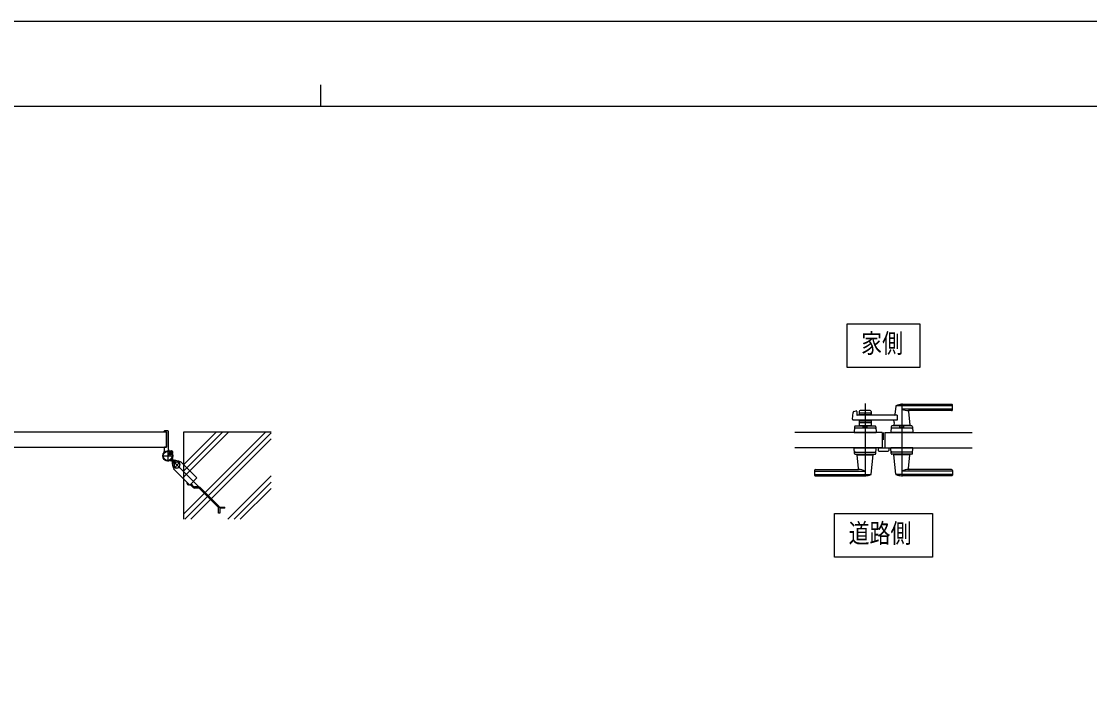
# Model space of a CAD drawing. Units: millimetres, scale not verified. Extents: x -4205 to 4205, y -2970 to 2970.
# Drawn here: x -690 to 1757, y 1454 to 2970 of the extents above; entities that cross this region are included whole.
import ezdxf
from ezdxf.enums import TextEntityAlignment as Align

# ---------------------------------------------------------------- set-up
doc = ezdxf.new("R2010")
doc.units = ezdxf.units.MM
doc.header["$LTSCALE"] = 12
for name, color, linetype in [('0-2_USER1', 3, 'Continuous'), ('0-3_YKK_12', 2, 'Continuous'), ('0-4_YKK_A1', 4, 'Continuous'), ('0-6_YKK_ZWAK', 7, 'Continuous')]:
    doc.layers.add(name, color=color, linetype=linetype)
doc.styles.add('ＭＳ ゴシック', font='')
doc.styles.get('ＭＳ ゴシック').set_extended_font_data('MS Gothic')

msp = doc.modelspace()

# ---------------------------------------------------------------- linework, layer by layer
at = {"layer": '0-2_USER1'}
for points in [[(1201.82, 2177.75), (1201.82, 2277.75), (1368.22, 2277.75), (1368.22, 2177.75)], [(1173.02, 1742.75), (1173.02, 1842.75), (1397.02, 1842.75), (1397.02, 1742.75)]]:
    msp.add_lwpolyline(points, close=True, dxfattribs=at)
at = {"layer": '0-3_YKK_12'}
msp.add_line((1285.02, 2011.66), (1285.02, 2028.66), dxfattribs=at)
at = {"layer": '0-4_YKK_A1'}
for p, q in [((1243.02, 2094.66), (1243.02, 1927.66)), ((1312.97, 2089.05), (1311.27, 2069.98)), ((1442.02, 2089.65), (1313.23, 2089.65)), ((1327.02, 2094.66), (1327.02, 1927.66)), ((1442.02, 2092.66), (1327.02, 2092.66)), ((1442.02, 2081.99), (1327.02, 2081.99)), ((1443.02, 2080.66), (1443.02, 2091.66)), ((1214.19, 2059.32), (1215.41, 2074.73)), ((1216.92, 2076.51), (1222.34, 2077.87)), ((1223.58, 2076.95), (1223.97, 2069.11)), ((1316.58, 2068.16), (1224.97, 2068.16)), ((1229.52, 2076.66), (1229.52, 2068.16)), ((1229.52, 2073.66), (1256.52, 2073.66)), ((1229.52, 2057.16), (1229.52, 2043.66)), ((1254.52, 2078.66), (1231.52, 2078.66)), ((1231.52, 2069.66), (1240.61, 2069.66)), ((1242.67, 2071.31), (1241.31, 2069.95)), ((1243.38, 2071.31), (1244.73, 2069.95)), ((1245.44, 2069.66), (1254.52, 2069.66)), ((1256.52, 2076.66), (1256.52, 2068.16)), ((1256.52, 2057.16), (1256.52, 2043.66)), ((1441.02, 2078.66), (1342, 2078.66)), ((1342.19, 2076.47), (1344.99, 2044.98)), ((-354.98, 2032.5), (-361.98, 2032.5)), ((1218.46, 2041.73), (1218.02, 2028.66)), ((1265.75, 2038.66), (1220.29, 2038.66)), ((1220.45, 2043.66), (1265.59, 2043.66)), ((1229.52, 2051.66), (1256.52, 2051.66)), ((1256.52, 2043.66), (1229.52, 2043.66)), ((1231.52, 2055.66), (1240.61, 2055.66)), ((1242.67, 2054.02), (1241.31, 2055.37)), ((1243.38, 2054.02), (1244.73, 2055.37)), ((1245.44, 2055.66), (1254.52, 2055.66)), ((1247.52, 2040.86), (1247.52, 2043.66)), ((1267.58, 2041.73), (1268.02, 2028.66)), ((1302.46, 2041.73), (1302.02, 2028.66)), ((1349.75, 2038.66), (1304.29, 2038.66)), ((1349.59, 2043.66), (1304.45, 2043.66)), ((1345.02, 2044.65), (1309.02, 2044.65)), ((1309.02, 2043.66), (1309.02, 2044.65)), ((1309.65, 2051.71), (1309.05, 2044.98)), ((1344.69, 2044.65), (1309.35, 2044.65)), ((1312.02, 2044.65), (1309.85, 2044.65)), ((1322.52, 2040.86), (1322.52, 2043.66)), ((1344.69, 2044.65), (1342.02, 2044.65)), ((1345.02, 2043.66), (1345.02, 2044.65)), ((1351.58, 2041.73), (1352.02, 2028.66)), ((-362.98, 2030.8), (-362.98, 2031.5)), ((-358.28, 2030.3), (-362.48, 2030.3)), ((-357.98, 1995), (-357.98, 2030)), ((-352.98, 1989.94), (-352.98, 2030.5)), ((-243.24, 2030), (-317.98, 1955.25)), ((-229.09, 2030), (-317.98, 1941.11)), ((-214.95, 2030), (-317.98, 1926.97)), ((-130.1, 2030), (-317.98, 1842.12)), ((-117.98, 2027.98), (-315.96, 1830)), ((-117.98, 2013.83), (-301.81, 1830)), ((1282.02, 2028.66), (1082.02, 2028.66)), ((1218.02, 2028.66), (1268.02, 2028.66)), ((1288.02, 2028.66), (1488.02, 2028.66)), ((1352.02, 2028.66), (1302.02, 2028.66)), ((-362.98, 1994.2), (-362.98, 1985.16)), ((-358.28, 1994.7), (-362.48, 1994.7)), ((-354.98, 1988), (-354.98, 1962)), ((-343.43, 1986.55), (-353.49, 1976.49)), ((-352.51, 1980.3), (-349.09, 1983.71)), ((-352.04, 1979.84), (-348.56, 1983.32)), ((-348.56, 1983.32), (-347.8, 1984.08)), ((1218.46, 1980.6), (1218.02, 1993.66)), ((1218.02, 1993.66), (1268.02, 1993.66)), ((1220.29, 1983.66), (1265.75, 1983.66)), ((1267.58, 1980.6), (1268.02, 1993.66)), ((1273.02, 1993.66), (1273.02, 1987.16)), ((1273.02, 1993.66), (1297.02, 1993.66)), ((1274.02, 1986.16), (1296.02, 1986.16)), ((1297.02, 1993.66), (1297.02, 1987.16)), ((1302.46, 1980.6), (1302.02, 1993.66)), ((1352.02, 1993.66), (1302.02, 1993.66)), ((1349.75, 1983.66), (1304.29, 1983.66)), ((1351.58, 1980.6), (1352.02, 1993.66)), ((-367.98, 1975), (-341.98, 1975)), ((-349.68, 1977.47), (-352.51, 1980.3)), ((-350.14, 1977.94), (-346.66, 1981.42)), ((-346.27, 1980.89), (-349.68, 1977.47)), ((-345.16, 1962.35), (-348.39, 1965.58)), ((-343.57, 1963.59), (-348.23, 1968.25)), ((-346.66, 1981.42), (-345.9, 1982.18)), ((-342.33, 1965.18), (-345.56, 1968.41)), ((-345.16, 1962.35), (-345.16, 1958.76)), ((-342.61, 1966.87), (-345.01, 1969.27)), ((-343.31, 1966.16), (-342.61, 1966.87)), ((-343.16, 1958.76), (-343.16, 1962.6)), ((-338.74, 1963.18), (-342.58, 1963.18)), ((-342.33, 1965.18), (-338.74, 1965.18)), ((-339.07, 1959.09), (-341.02, 1951.84)), ((-340.48, 1947.07), (-327.05, 1960.5)), ((-340.48, 1960.5), (-277.89, 1897.91)), ((-331.82, 1961.04), (-339.07, 1959.09)), ((-326.52, 1955.73), (-331.82, 1961.04)), ((-325.56, 1961.99), (-326.7, 1960.86)), ((1220.45, 1978.66), (1265.59, 1978.66)), ((1225.02, 1978.66), (1225.02, 1977.66)), ((1225.02, 1977.66), (1261.02, 1977.66)), ((1227.85, 1945.84), (1225.04, 1977.34)), ((1257.07, 1933.27), (1260.99, 1977.34)), ((1261.02, 1978.66), (1261.02, 1977.66)), ((1349.59, 1978.66), (1304.45, 1978.66)), ((1309.02, 1978.66), (1309.02, 1977.66)), ((1345.02, 1977.66), (1309.02, 1977.66)), ((1312.97, 1933.27), (1309.05, 1977.34)), ((1342.19, 1945.84), (1345, 1977.34)), ((1345.02, 1978.66), (1345.02, 1977.66)), ((-340.84, 1946.72), (-341.97, 1945.58)), ((-341.02, 1951.84), (-335.71, 1946.54)), ((-335.71, 1946.54), (-328.46, 1948.48)), ((-328.46, 1948.48), (-326.52, 1955.73)), ((1127.02, 1941.66), (1127.02, 1930.66)), ((1128.02, 1940.33), (1243.02, 1940.33)), ((1129.02, 1943.66), (1228.04, 1943.66)), ((1442.02, 1940.33), (1327.02, 1940.33)), ((1441.02, 1943.66), (1342, 1943.66)), ((1443.02, 1941.66), (1443.02, 1930.66)), ((-310.92, 1911.58), (-309.09, 1912.21)), ((-310.5, 1914.12), (-310.77, 1913.66)), ((-309.44, 1913.06), (-310.5, 1914.12)), ((-309.44, 1913.06), (-306.61, 1910.23)), ((-309.09, 1912.21), (-307.84, 1911.83)), ((-308.09, 1908.75), (-307.46, 1910.58)), ((-307.46, 1910.58), (-307.84, 1911.83)), ((-306.61, 1910.23), (-305.55, 1909.17)), ((-296.49, 1902.37), (-303.36, 1909.24)), ((-294.83, 1904.38), (-301.52, 1911.08)), ((-117.98, 1928.98), (-216.96, 1830)), ((-117.98, 1914.84), (-202.82, 1830)), ((1128.02, 1932.68), (1256.81, 1932.68)), ((1128.02, 1929.66), (1243.02, 1929.66)), ((1442.02, 1932.68), (1313.23, 1932.68)), ((1442.02, 1929.66), (1327.02, 1929.66)), ((-305.55, 1909.17), (-306.02, 1908.9)), ((-283.84, 1901.19), (-293.66, 1901.19)), ((-283.59, 1903.79), (-293.41, 1903.79)), ((-239.16, 1857.34), (-282.43, 1900.61)), ((-237.15, 1859), (-280.76, 1902.62)), ((-117.98, 1900.7), (-188.68, 1830)), ((-238.57, 1843.69), (-238.57, 1855.93)), ((-235.97, 1843.69), (-238.57, 1843.69)), ((-236.33, 1857.83), (-224.43, 1857.83)), ((-235.97, 1856.18), (-235.97, 1843.69)), ((-224.43, 1855.23), (-235.97, 1855.23)), ((-224.43, 1855.23), (-224.43, 1857.83))]:
    msp.add_line(p, q, dxfattribs=at)
for points in [[(1316.58, 2068.16), (1316.58, 2057.16), (1216.19, 2057.16)], [(1247.52, 2040.86), (1238.52, 2040.86), (1238.52, 2043.66)], [(1322.52, 2040.86), (1331.52, 2040.86), (1331.52, 2043.66)], [(-1157.98, 2030), (-1157.98, 1995), (-357.98, 1995)], [(-1157.98, 2030), (-357.98, 2030), (-357.98, 1995)], [(-317.98, 1830), (-317.98, 2030), (-117.98, 2030)], [(1282.02, 2028.66), (1282.02, 1993.66), (1082.02, 1993.66)], [(1288.02, 2028.66), (1288.02, 1993.66), (1488.02, 1993.66)], [(-348.26, 1984.55), (-349.32, 1985.61), (-348.06, 1986.33)], [(-349.09, 1983.71), (-348.26, 1984.55), (-345.43, 1981.72), (-346.27, 1980.89)], [(-346.67, 1986.28), (-347.38, 1984.23), (-347, 1982.98)], [(-343.7, 1983.31), (-345.75, 1982.6), (-347, 1982.98)], [(-346.14, 1963.33), (-346.85, 1962.63), (-349.25, 1965.03)], [(-345.43, 1981.72), (-344.37, 1980.66), (-343.65, 1981.92)], [(-288.09, 1924.51), (-317.98, 1954.4), (-325.56, 1961.99)], [(-341.97, 1945.58), (-317.98, 1921.6), (-304.49, 1908.11), (-288.09, 1924.51)]]:
    msp.add_lwpolyline(points, dxfattribs=at)
for radius in [11.5, 10.35]:
    msp.add_circle((-354.98, 1975), radius, dxfattribs=at)
for centre, radius, start, end in [((1313.96, 2088.97), 1, 113.30607, 174.91858), ((1327.02, 2058.66), 34, 90, 113.30607), ((1340.81, 2108.64), 30, 242.63879, 272.27092), ((1441.02, 2080.66), 2, 270, 0), ((1442.02, 2091.66), 1, 0, 90), ((1442.02, 2088.65), 1, 0, 90), ((1442.02, 2082.99), 1, 270, 0), ((1216.19, 2059.16), 2, 175.49449, 270), ((1217.4, 2074.57), 2, 104.03624, 175.49449), ((1222.58, 2076.9), 1, 2.86241, 104.03624), ((1224.97, 2069.16), 1, 182.86241, 270), ((1231.52, 2076.66), 2, 90, 180), ((1231.52, 2071.66), 2, 180, 270), ((1240.61, 2070.66), 1, 270, 315), ((1243.02, 2070.95), 0.5, 45, 135), ((1245.44, 2070.66), 1, 225, 270), ((1254.52, 2076.66), 2, 0, 90), ((1254.52, 2071.66), 2, 270, 0), ((1304.67, 2052.15), 5, 354.91858, 90), ((1309.28, 2070.15), 2, 270, 354.91858), ((1344.18, 2076.66), 2, 90, 185.08142), ((-361.98, 2031.5), 1, 90, 180), ((-354.98, 2030.5), 2, 360, 90), ((1220.29, 2036.66), 2, 90, 178.09085), ((1220.45, 2041.66), 2, 90, 178.09085), ((1231.52, 2053.66), 2, 90, 180), ((1240.61, 2054.66), 1, 45, 90), ((1243.02, 2054.37), 0.5, 225, 315), ((1245.44, 2054.66), 1, 90, 135), ((1254.52, 2053.66), 2, 0, 90), ((1265.59, 2041.66), 2, 1.90915, 90), ((1265.75, 2036.66), 2, 1.90915, 90), ((1304.29, 2036.66), 2, 90, 178.09085), ((1304.45, 2041.66), 2, 90, 178.09085), ((1309.35, 2044.95), 0.3, 174.91858, 270), ((1344.69, 2044.95), 0.3, 270, 5.08142), ((1349.59, 2041.66), 2, 1.90915, 90), ((1349.75, 2036.66), 2, 1.90915, 90), ((-362.48, 2030.8), 0.5, 180, 270), ((-358.28, 2030), 0.3, 360, 90), ((-354.98, 1975), 11.5, 141.98772, 64.89722), ((-367.98, 1985.16), 5, 321.98772, 360), ((-362.48, 1994.2), 0.5, 90, 180), ((-358.28, 1995), 0.3, 270, 360), ((-347.98, 1989.94), 5, 180.00002, 244.89722), ((-347.41, 1985.21), 1.3, 59.0353, 120), ((-351.37, 1978.61), 9, 30.9647, 59.0353), ((-344.77, 1982.57), 1.3, 330, 30.9647), ((1220.29, 1985.66), 2, 181.90915, 270), ((1265.75, 1985.66), 2, 270, 358.09085), ((1274.02, 1987.16), 1, 180, 270), ((1296.02, 1987.16), 1, 270, 360), ((1304.29, 1985.66), 2, 181.90915, 270), ((1349.75, 1985.66), 2, 270, 358.09085), ((-340.16, 1958.76), 5, 180, 225.40999), ((-333.77, 1953.79), 10, 45, 225), ((-344.56, 1962.6), 1.4, 0, 45), ((-342.58, 1964.58), 1.4, 225, 270), ((-340.16, 1958.76), 3, 180, 200.54093), ((-333.77, 1953.79), 6.5, 5.45646, 174.54354), ((-338.74, 1960.18), 5, 44.59001, 90), ((-338.74, 1960.18), 3, 69.45907, 90), ((1220.45, 1980.66), 2, 181.90915, 270), ((1225.34, 1977.36), 0.3, 90, 185.08142), ((1260.69, 1977.36), 0.3, 354.91858, 90), ((1265.59, 1980.66), 2, 270, 358.09085), ((1304.45, 1980.66), 2, 181.90915, 270), ((1309.35, 1977.36), 0.3, 90, 185.08142), ((1344.7, 1977.36), 0.3, 354.91858, 90), ((1349.59, 1980.66), 2, 270, 358.09085), ((-333.77, 1953.79), 6.5, 174.54354, 5.45646), ((1129.02, 1941.66), 2, 90, 180), ((1128.02, 1939.33), 1, 90, 180), ((1128.02, 1933.68), 1, 180, 270), ((1225.85, 1945.66), 2, 270, 5.08142), ((1229.23, 1913.69), 30, 62.63879, 92.27092), ((1340.81, 1913.69), 30, 87.72908, 117.36121), ((1344.19, 1945.66), 2, 174.91858, 270), ((1441.02, 1941.66), 2, 0, 90), ((1442.02, 1939.33), 1, 0, 90), ((1442.02, 1933.68), 1, 270, 0), ((-308.78, 1912.51), 2.3, 150, 188.11591), ((-306.9, 1912.77), 4.2, 188.11591, 261.88409), ((1128.02, 1930.66), 1, 180, 270), ((1243.02, 1963.66), 34, 270, 293.30607), ((1256.07, 1933.35), 1, 293.30607, 354.91858), ((1313.97, 1933.35), 1, 185.08142, 246.69393), ((1327.02, 1963.66), 34, 246.69393, 270), ((1442.02, 1930.66), 1, 270, 0), ((-307.17, 1910.89), 2.3, 261.88409, 300), ((-293.66, 1905.19), 4, 225, 270), ((-293.41, 1905.79), 2, 225, 270), ((-283.84, 1899.19), 2, 45, 90), ((-283.59, 1899.79), 4, 45, 90), ((-240.57, 1855.93), 2, 0, 45), ((-239.97, 1856.18), 4, 0, 45)]:
    msp.add_arc(centre, radius, start, end, dxfattribs=at)
at = {"layer": '0-6_YKK_ZWAK'}
for p, q in [((-4.98, 2825), (-4.98, 2775)), ((3895.02, 2775), (-3904.98, 2775))]:
    msp.add_line(p, q, dxfattribs=at)
msp.add_lwpolyline([(-4205, -2970), (4205, -2970), (4205, 2970), (-4205, 2970)], close=True, dxfattribs=at)

# ---------------------------------------------------------------- texts
at = {"layer": '0-2_USER1', "style": 'ＭＳ ゴシック', "width": 0.8}
for s, p in [('家側', (1233.82, 2197.75)), ('道路側', (1205.02, 1762.75))]:
    msp.add_text(s, height=43.99, dxfattribs=at).set_placement(p, align=Align.BOTTOM_LEFT)

doc.saveas('drawing.dxf')
